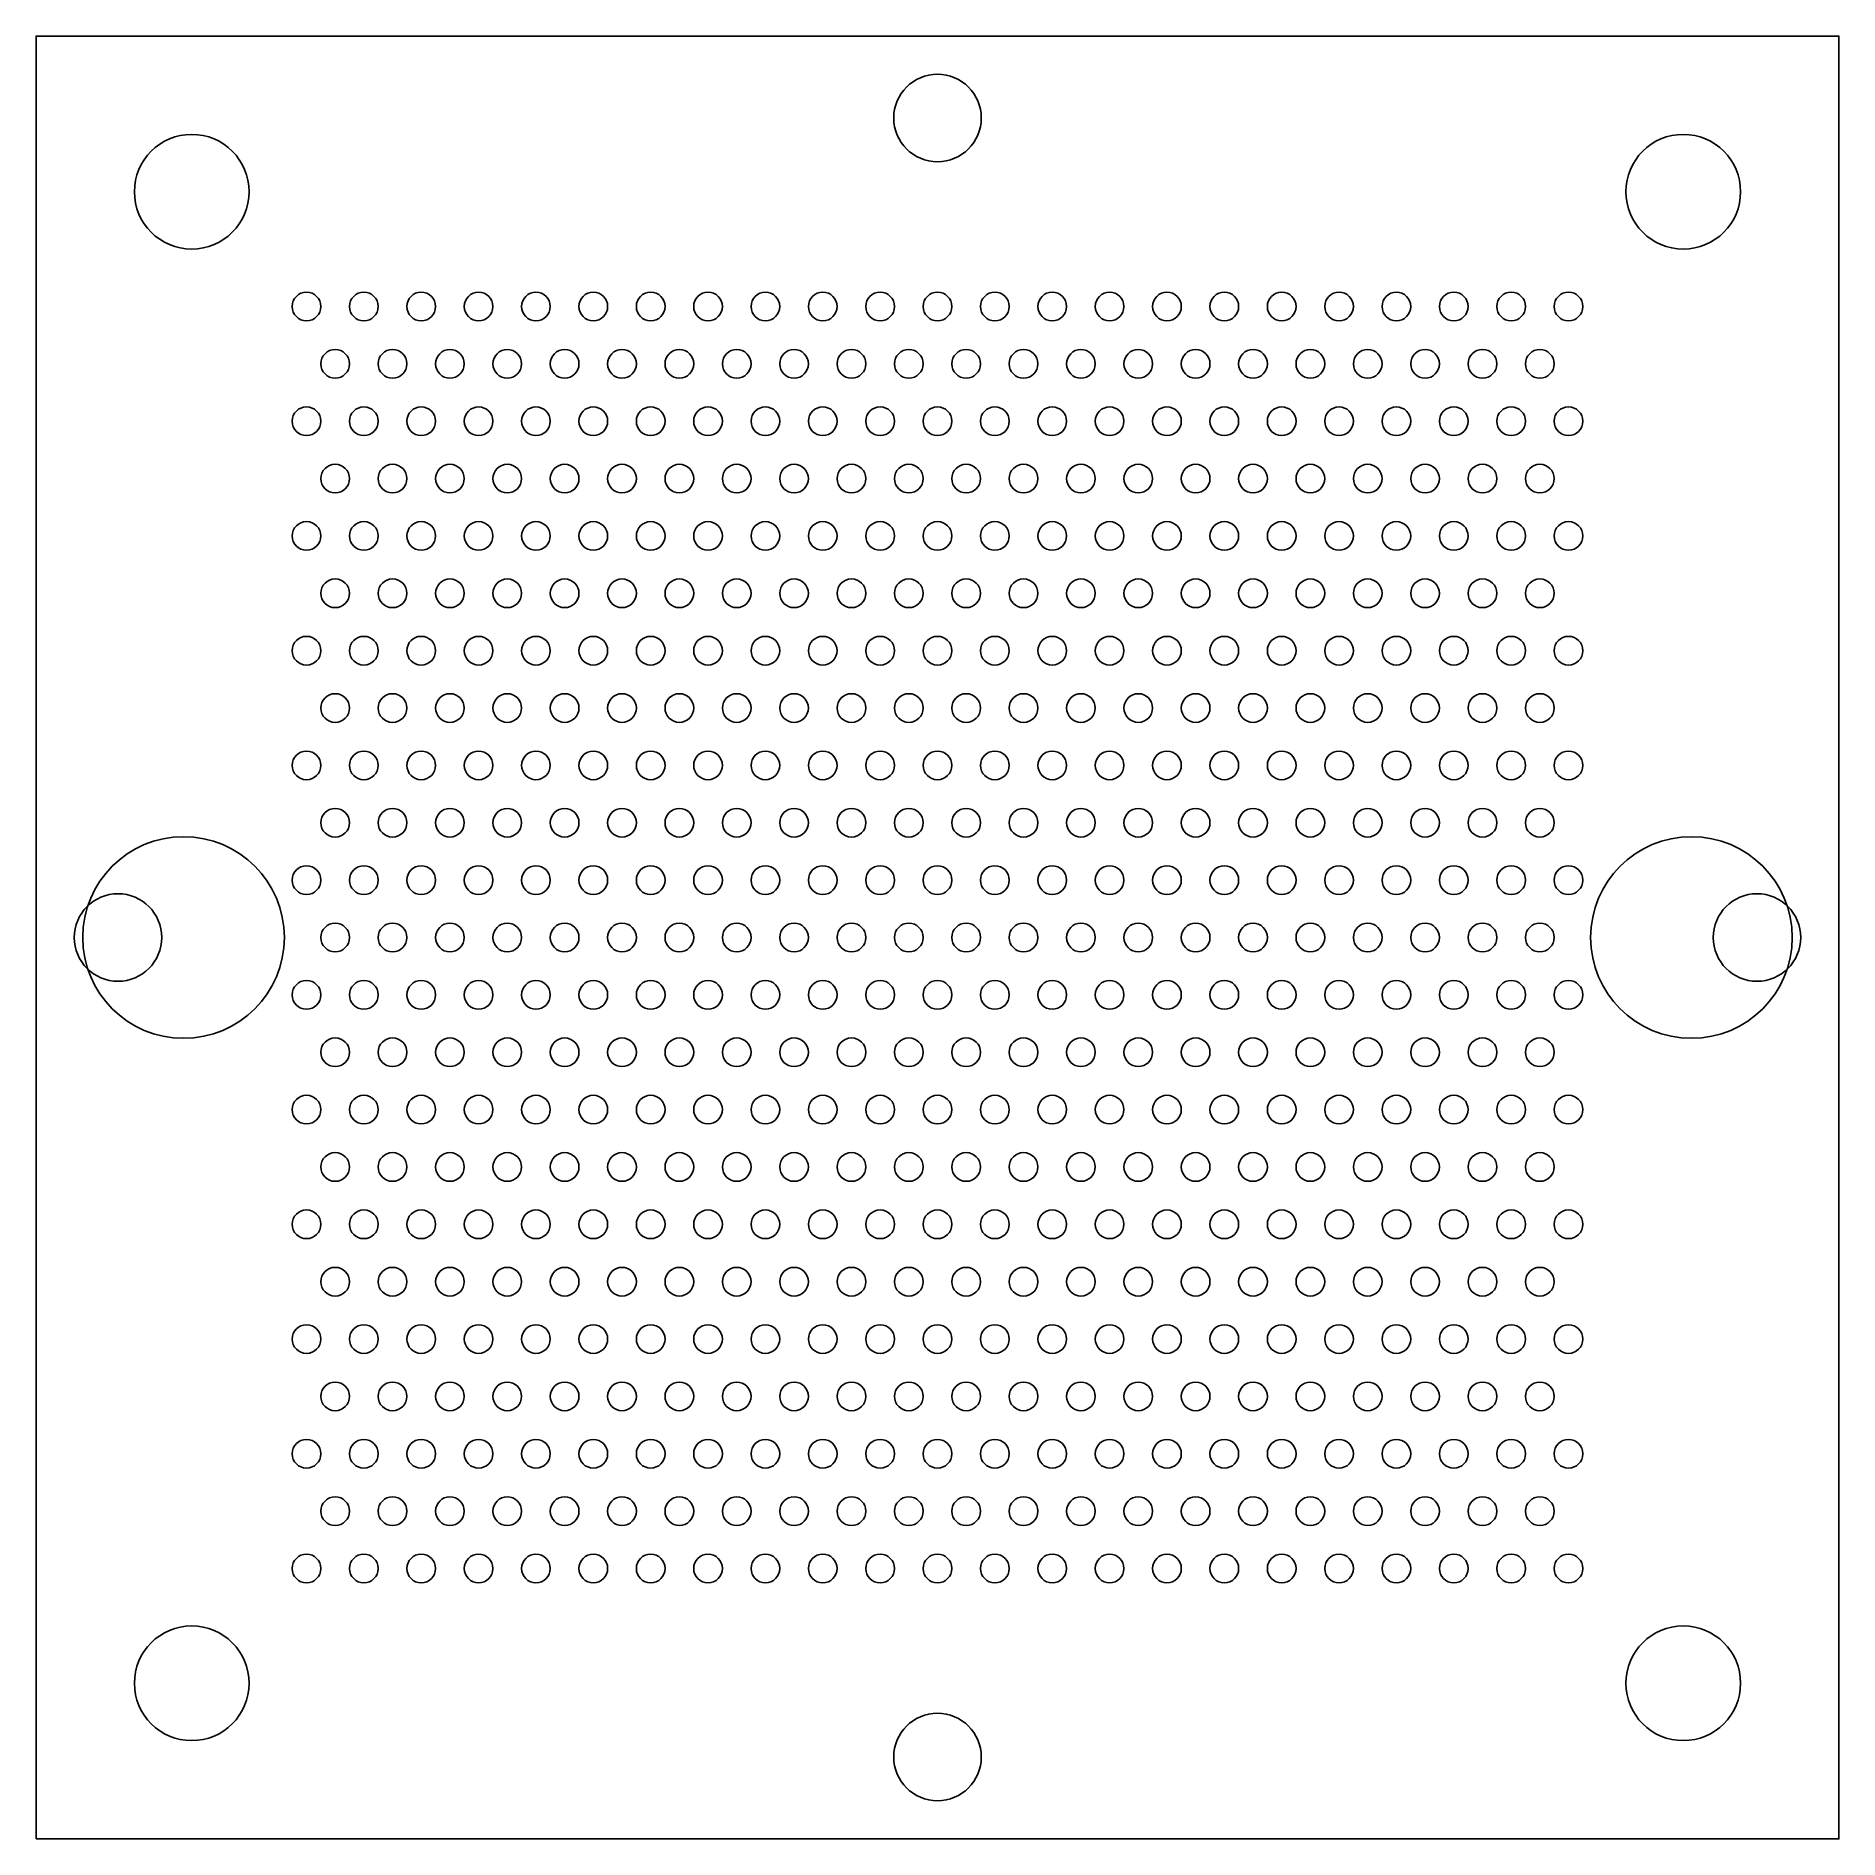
# Model space of a CAD drawing. Header units: inches. Extents: x -16 to 93, y -16 to 93.
import ezdxf

# ---------------------------------------------------------------- set-up
doc = ezdxf.new("R2010")
doc.units = ezdxf.units.IN
doc.header["$MEASUREMENT"] = 0

msp = doc.modelspace()

# ---------------------------------------------------------------- linework, layer by layer
msp.add_lwpolyline([(-16.5, -16.5), (-16.5, 93.5), (93.5, 93.5), (93.5, -16.5)], close=True)
for centre, radius in [((38.5, 88.5), 2.67), ((-7, 84), 3.5), ((84, 84), 3.5), ((0, 77), 0.875), ((3.5, 77), 0.875), ((7, 77), 0.875), ((10.5, 77), 0.875), ((14, 77), 0.875), ((17.5, 77), 0.875), ((21, 77), 0.875), ((24.5, 77), 0.875), ((28, 77), 0.875), ((31.5, 77), 0.875), ((35, 77), 0.875), ((38.5, 77), 0.875), ((42, 77), 0.875), ((45.5, 77), 0.875), ((49, 77), 0.875), ((52.5, 77), 0.875), ((56, 77), 0.875), ((59.5, 77), 0.875), ((63, 77), 0.875), ((66.5, 77), 0.875), ((70, 77), 0.875), ((73.5, 77), 0.875), ((77, 77), 0.875), ((1.75, 73.5), 0.875), ((5.25, 73.5), 0.875), ((8.75, 73.5), 0.875), ((12.25, 73.5), 0.875), ((15.75, 73.5), 0.875), ((19.25, 73.5), 0.875), ((22.75, 73.5), 0.875), ((26.25, 73.5), 0.875), ((29.75, 73.5), 0.875), ((33.25, 73.5), 0.875), ((36.75, 73.5), 0.875), ((40.25, 73.5), 0.875), ((43.75, 73.5), 0.875), ((47.25, 73.5), 0.875), ((50.75, 73.5), 0.875), ((54.25, 73.5), 0.875), ((57.75, 73.5), 0.875), ((61.25, 73.5), 0.875), ((64.75, 73.5), 0.875), ((68.25, 73.5), 0.875), ((71.75, 73.5), 0.875), ((75.25, 73.5), 0.875), ((0, 70), 0.875), ((3.5, 70), 0.875), ((7, 70), 0.875), ((10.5, 70), 0.875), ((14, 70), 0.875), ((17.5, 70), 0.875), ((21, 70), 0.875), ((24.5, 70), 0.875), ((28, 70), 0.875), ((31.5, 70), 0.875), ((35, 70), 0.875), ((38.5, 70), 0.875), ((42, 70), 0.875), ((45.5, 70), 0.875), ((49, 70), 0.875), ((52.5, 70), 0.875), ((56, 70), 0.875), ((59.5, 70), 0.875), ((63, 70), 0.875), ((66.5, 70), 0.875), ((70, 70), 0.875), ((73.5, 70), 0.875), ((77, 70), 0.875), ((1.75, 66.5), 0.875), ((5.25, 66.5), 0.875), ((8.75, 66.5), 0.875), ((12.25, 66.5), 0.875), ((15.75, 66.5), 0.875), ((19.25, 66.5), 0.875), ((22.75, 66.5), 0.875), ((26.25, 66.5), 0.875), ((29.75, 66.5), 0.875), ((33.25, 66.5), 0.875), ((36.75, 66.5), 0.875), ((40.25, 66.5), 0.875), ((43.75, 66.5), 0.875), ((47.25, 66.5), 0.875), ((50.75, 66.5), 0.875), ((54.25, 66.5), 0.875), ((57.75, 66.5), 0.875), ((61.25, 66.5), 0.875), ((64.75, 66.5), 0.875), ((68.25, 66.5), 0.875), ((71.75, 66.5), 0.875), ((75.25, 66.5), 0.875), ((0, 63), 0.875), ((3.5, 63), 0.875), ((7, 63), 0.875), ((10.5, 63), 0.875), ((14, 63), 0.875), ((17.5, 63), 0.875), ((21, 63), 0.875), ((24.5, 63), 0.875), ((28, 63), 0.875), ((31.5, 63), 0.875), ((35, 63), 0.875), ((38.5, 63), 0.875), ((42, 63), 0.875), ((45.5, 63), 0.875), ((49, 63), 0.875), ((52.5, 63), 0.875), ((56, 63), 0.875), ((59.5, 63), 0.875), ((63, 63), 0.875), ((66.5, 63), 0.875), ((70, 63), 0.875), ((73.5, 63), 0.875), ((77, 63), 0.875), ((1.75, 59.5), 0.875), ((5.25, 59.5), 0.875), ((8.75, 59.5), 0.875), ((12.25, 59.5), 0.875), ((15.75, 59.5), 0.875), ((19.25, 59.5), 0.875), ((22.75, 59.5), 0.875), ((26.25, 59.5), 0.875), ((29.75, 59.5), 0.875), ((33.25, 59.5), 0.875), ((36.75, 59.5), 0.875), ((40.25, 59.5), 0.875), ((43.75, 59.5), 0.875), ((47.25, 59.5), 0.875), ((50.75, 59.5), 0.875), ((54.25, 59.5), 0.875), ((57.75, 59.5), 0.875), ((61.25, 59.5), 0.875), ((64.75, 59.5), 0.875), ((68.25, 59.5), 0.875), ((71.75, 59.5), 0.875), ((75.25, 59.5), 0.875), ((0, 56), 0.875), ((3.5, 56), 0.875), ((7, 56), 0.875), ((10.5, 56), 0.875), ((14, 56), 0.875), ((17.5, 56), 0.875), ((21, 56), 0.875), ((24.5, 56), 0.875), ((28, 56), 0.875), ((31.5, 56), 0.875), ((35, 56), 0.875), ((38.5, 56), 0.875), ((42, 56), 0.875), ((45.5, 56), 0.875), ((49, 56), 0.875), ((52.5, 56), 0.875), ((56, 56), 0.875), ((59.5, 56), 0.875), ((63, 56), 0.875), ((66.5, 56), 0.875), ((70, 56), 0.875), ((73.5, 56), 0.875), ((77, 56), 0.875), ((1.75, 52.5), 0.875), ((5.25, 52.5), 0.875), ((8.75, 52.5), 0.875), ((12.25, 52.5), 0.875), ((15.75, 52.5), 0.875), ((19.25, 52.5), 0.875), ((22.75, 52.5), 0.875), ((26.25, 52.5), 0.875), ((29.75, 52.5), 0.875), ((33.25, 52.5), 0.875), ((36.75, 52.5), 0.875), ((40.25, 52.5), 0.875), ((43.75, 52.5), 0.875), ((47.25, 52.5), 0.875), ((50.75, 52.5), 0.875), ((54.25, 52.5), 0.875), ((57.75, 52.5), 0.875), ((61.25, 52.5), 0.875), ((64.75, 52.5), 0.875), ((68.25, 52.5), 0.875), ((71.75, 52.5), 0.875), ((75.25, 52.5), 0.875), ((0, 49), 0.875), ((3.5, 49), 0.875), ((7, 49), 0.875), ((10.5, 49), 0.875), ((14, 49), 0.875), ((17.5, 49), 0.875), ((21, 49), 0.875), ((24.5, 49), 0.875), ((28, 49), 0.875), ((31.5, 49), 0.875), ((35, 49), 0.875), ((38.5, 49), 0.875), ((42, 49), 0.875), ((45.5, 49), 0.875), ((49, 49), 0.875), ((52.5, 49), 0.875), ((56, 49), 0.875), ((59.5, 49), 0.875), ((63, 49), 0.875), ((66.5, 49), 0.875), ((70, 49), 0.875), ((73.5, 49), 0.875), ((77, 49), 0.875), ((1.75, 45.5), 0.875), ((5.25, 45.5), 0.875), ((8.75, 45.5), 0.875), ((12.25, 45.5), 0.875), ((15.75, 45.5), 0.875), ((19.25, 45.5), 0.875), ((22.75, 45.5), 0.875), ((26.25, 45.5), 0.875), ((29.75, 45.5), 0.875), ((33.25, 45.5), 0.875), ((36.75, 45.5), 0.875), ((40.25, 45.5), 0.875), ((43.75, 45.5), 0.875), ((47.25, 45.5), 0.875), ((50.75, 45.5), 0.875), ((54.25, 45.5), 0.875), ((57.75, 45.5), 0.875), ((61.25, 45.5), 0.875), ((64.75, 45.5), 0.875), ((68.25, 45.5), 0.875), ((71.75, 45.5), 0.875), ((75.25, 45.5), 0.875), ((-7.5, 38.5), 6.15), ((84.5, 38.5), 6.15), ((0, 42), 0.875), ((3.5, 42), 0.875), ((7, 42), 0.875), ((10.5, 42), 0.875), ((14, 42), 0.875), ((17.5, 42), 0.875), ((21, 42), 0.875), ((24.5, 42), 0.875), ((28, 42), 0.875), ((31.5, 42), 0.875), ((35, 42), 0.875), ((38.5, 42), 0.875), ((42, 42), 0.875), ((45.5, 42), 0.875), ((49, 42), 0.875), ((52.5, 42), 0.875), ((56, 42), 0.875), ((59.5, 42), 0.875), ((63, 42), 0.875), ((66.5, 42), 0.875), ((70, 42), 0.875), ((73.5, 42), 0.875), ((77, 42), 0.875), ((-11.5, 38.5), 2.67), ((88.5, 38.5), 2.67), ((1.75, 38.5), 0.875), ((5.25, 38.5), 0.875), ((8.75, 38.5), 0.875), ((12.25, 38.5), 0.875), ((15.75, 38.5), 0.875), ((19.25, 38.5), 0.875), ((22.75, 38.5), 0.875), ((26.25, 38.5), 0.875), ((29.75, 38.5), 0.875), ((33.25, 38.5), 0.875), ((36.75, 38.5), 0.875), ((40.25, 38.5), 0.875), ((43.75, 38.5), 0.875), ((47.25, 38.5), 0.875), ((50.75, 38.5), 0.875), ((54.25, 38.5), 0.875), ((57.75, 38.5), 0.875), ((61.25, 38.5), 0.875), ((64.75, 38.5), 0.875), ((68.25, 38.5), 0.875), ((71.75, 38.5), 0.875), ((75.25, 38.5), 0.875), ((0, 35), 0.875), ((3.5, 35), 0.875), ((7, 35), 0.875), ((10.5, 35), 0.875), ((14, 35), 0.875), ((17.5, 35), 0.875), ((21, 35), 0.875), ((24.5, 35), 0.875), ((28, 35), 0.875), ((31.5, 35), 0.875), ((35, 35), 0.875), ((38.5, 35), 0.875), ((42, 35), 0.875), ((45.5, 35), 0.875), ((49, 35), 0.875), ((52.5, 35), 0.875), ((56, 35), 0.875), ((59.5, 35), 0.875), ((63, 35), 0.875), ((66.5, 35), 0.875), ((70, 35), 0.875), ((73.5, 35), 0.875), ((77, 35), 0.875), ((1.75, 31.5), 0.875), ((5.25, 31.5), 0.875), ((8.75, 31.5), 0.875), ((12.25, 31.5), 0.875), ((15.75, 31.5), 0.875), ((19.25, 31.5), 0.875), ((22.75, 31.5), 0.875), ((26.25, 31.5), 0.875), ((29.75, 31.5), 0.875), ((33.25, 31.5), 0.875), ((36.75, 31.5), 0.875), ((40.25, 31.5), 0.875), ((43.75, 31.5), 0.875), ((47.25, 31.5), 0.875), ((50.75, 31.5), 0.875), ((54.25, 31.5), 0.875), ((57.75, 31.5), 0.875), ((61.25, 31.5), 0.875), ((64.75, 31.5), 0.875), ((68.25, 31.5), 0.875), ((71.75, 31.5), 0.875), ((75.25, 31.5), 0.875), ((0, 28), 0.875), ((3.5, 28), 0.875), ((7, 28), 0.875), ((10.5, 28), 0.875), ((14, 28), 0.875), ((17.5, 28), 0.875), ((21, 28), 0.875), ((24.5, 28), 0.875), ((28, 28), 0.875), ((31.5, 28), 0.875), ((35, 28), 0.875), ((38.5, 28), 0.875), ((42, 28), 0.875), ((45.5, 28), 0.875), ((49, 28), 0.875), ((52.5, 28), 0.875), ((56, 28), 0.875), ((59.5, 28), 0.875), ((63, 28), 0.875), ((66.5, 28), 0.875), ((70, 28), 0.875), ((73.5, 28), 0.875), ((77, 28), 0.875), ((1.75, 24.5), 0.875), ((5.25, 24.5), 0.875), ((8.75, 24.5), 0.875), ((12.25, 24.5), 0.875), ((15.75, 24.5), 0.875), ((19.25, 24.5), 0.875), ((22.75, 24.5), 0.875), ((26.25, 24.5), 0.875), ((29.75, 24.5), 0.875), ((33.25, 24.5), 0.875), ((36.75, 24.5), 0.875), ((40.25, 24.5), 0.875), ((43.75, 24.5), 0.875), ((47.25, 24.5), 0.875), ((50.75, 24.5), 0.875), ((54.25, 24.5), 0.875), ((57.75, 24.5), 0.875), ((61.25, 24.5), 0.875), ((64.75, 24.5), 0.875), ((68.25, 24.5), 0.875), ((71.75, 24.5), 0.875), ((75.25, 24.5), 0.875), ((0, 21), 0.875), ((3.5, 21), 0.875), ((7, 21), 0.875), ((10.5, 21), 0.875), ((14, 21), 0.875), ((17.5, 21), 0.875), ((21, 21), 0.875), ((24.5, 21), 0.875), ((28, 21), 0.875), ((31.5, 21), 0.875), ((35, 21), 0.875), ((38.5, 21), 0.875), ((42, 21), 0.875), ((45.5, 21), 0.875), ((49, 21), 0.875), ((52.5, 21), 0.875), ((56, 21), 0.875), ((59.5, 21), 0.875), ((63, 21), 0.875), ((66.5, 21), 0.875), ((70, 21), 0.875), ((73.5, 21), 0.875), ((77, 21), 0.875), ((1.75, 17.5), 0.875), ((5.25, 17.5), 0.875), ((8.75, 17.5), 0.875), ((12.25, 17.5), 0.875), ((15.75, 17.5), 0.875), ((19.25, 17.5), 0.875), ((22.75, 17.5), 0.875), ((26.25, 17.5), 0.875), ((29.75, 17.5), 0.875), ((33.25, 17.5), 0.875), ((36.75, 17.5), 0.875), ((40.25, 17.5), 0.875), ((43.75, 17.5), 0.875), ((47.25, 17.5), 0.875), ((50.75, 17.5), 0.875), ((54.25, 17.5), 0.875), ((57.75, 17.5), 0.875), ((61.25, 17.5), 0.875), ((64.75, 17.5), 0.875), ((68.25, 17.5), 0.875), ((71.75, 17.5), 0.875), ((75.25, 17.5), 0.875), ((0, 14), 0.875), ((3.5, 14), 0.875), ((7, 14), 0.875), ((10.5, 14), 0.875), ((14, 14), 0.875), ((17.5, 14), 0.875), ((21, 14), 0.875), ((24.5, 14), 0.875), ((28, 14), 0.875), ((31.5, 14), 0.875), ((35, 14), 0.875), ((38.5, 14), 0.875), ((42, 14), 0.875), ((45.5, 14), 0.875), ((49, 14), 0.875), ((52.5, 14), 0.875), ((56, 14), 0.875), ((59.5, 14), 0.875), ((63, 14), 0.875), ((66.5, 14), 0.875), ((70, 14), 0.875), ((73.5, 14), 0.875), ((77, 14), 0.875), ((1.75, 10.5), 0.875), ((5.25, 10.5), 0.875), ((8.75, 10.5), 0.875), ((12.25, 10.5), 0.875), ((15.75, 10.5), 0.875), ((19.25, 10.5), 0.875), ((22.75, 10.5), 0.875), ((26.25, 10.5), 0.875), ((29.75, 10.5), 0.875), ((33.25, 10.5), 0.875), ((36.75, 10.5), 0.875), ((40.25, 10.5), 0.875), ((43.75, 10.5), 0.875), ((47.25, 10.5), 0.875), ((50.75, 10.5), 0.875), ((54.25, 10.5), 0.875), ((57.75, 10.5), 0.875), ((61.25, 10.5), 0.875), ((64.75, 10.5), 0.875), ((68.25, 10.5), 0.875), ((71.75, 10.5), 0.875), ((75.25, 10.5), 0.875), ((0, 7), 0.875), ((3.5, 7), 0.875), ((7, 7), 0.875), ((10.5, 7), 0.875), ((14, 7), 0.875), ((17.5, 7), 0.875), ((21, 7), 0.875), ((24.5, 7), 0.875), ((28, 7), 0.875), ((31.5, 7), 0.875), ((35, 7), 0.875), ((38.5, 7), 0.875), ((42, 7), 0.875), ((45.5, 7), 0.875), ((49, 7), 0.875), ((52.5, 7), 0.875), ((56, 7), 0.875), ((59.5, 7), 0.875), ((63, 7), 0.875), ((66.5, 7), 0.875), ((70, 7), 0.875), ((73.5, 7), 0.875), ((77, 7), 0.875), ((1.75, 3.5), 0.875), ((5.25, 3.5), 0.875), ((8.75, 3.5), 0.875), ((12.25, 3.5), 0.875), ((15.75, 3.5), 0.875), ((19.25, 3.5), 0.875), ((22.75, 3.5), 0.875), ((26.25, 3.5), 0.875), ((29.75, 3.5), 0.875), ((33.25, 3.5), 0.875), ((36.75, 3.5), 0.875), ((40.25, 3.5), 0.875), ((43.75, 3.5), 0.875), ((47.25, 3.5), 0.875), ((50.75, 3.5), 0.875), ((54.25, 3.5), 0.875), ((57.75, 3.5), 0.875), ((61.25, 3.5), 0.875), ((64.75, 3.5), 0.875), ((68.25, 3.5), 0.875), ((71.75, 3.5), 0.875), ((75.25, 3.5), 0.875), ((0, 0), 0.875), ((3.5, 0), 0.875), ((7, 0), 0.875), ((10.5, 0), 0.875), ((14, 0), 0.875), ((17.5, 0), 0.875), ((21, 0), 0.875), ((24.5, 0), 0.875), ((28, 0), 0.875), ((31.5, 0), 0.875), ((35, 0), 0.875), ((38.5, 0), 0.875), ((42, 0), 0.875), ((45.5, 0), 0.875), ((49, 0), 0.875), ((52.5, 0), 0.875), ((56, 0), 0.875), ((59.5, 0), 0.875), ((63, 0), 0.875), ((66.5, 0), 0.875), ((70, 0), 0.875), ((73.5, 0), 0.875), ((77, 0), 0.875), ((-7, -7), 3.5), ((84, -7), 3.5), ((38.5, -11.5), 2.67)]:
    msp.add_circle(centre, radius)

doc.saveas('drawing.dxf')
